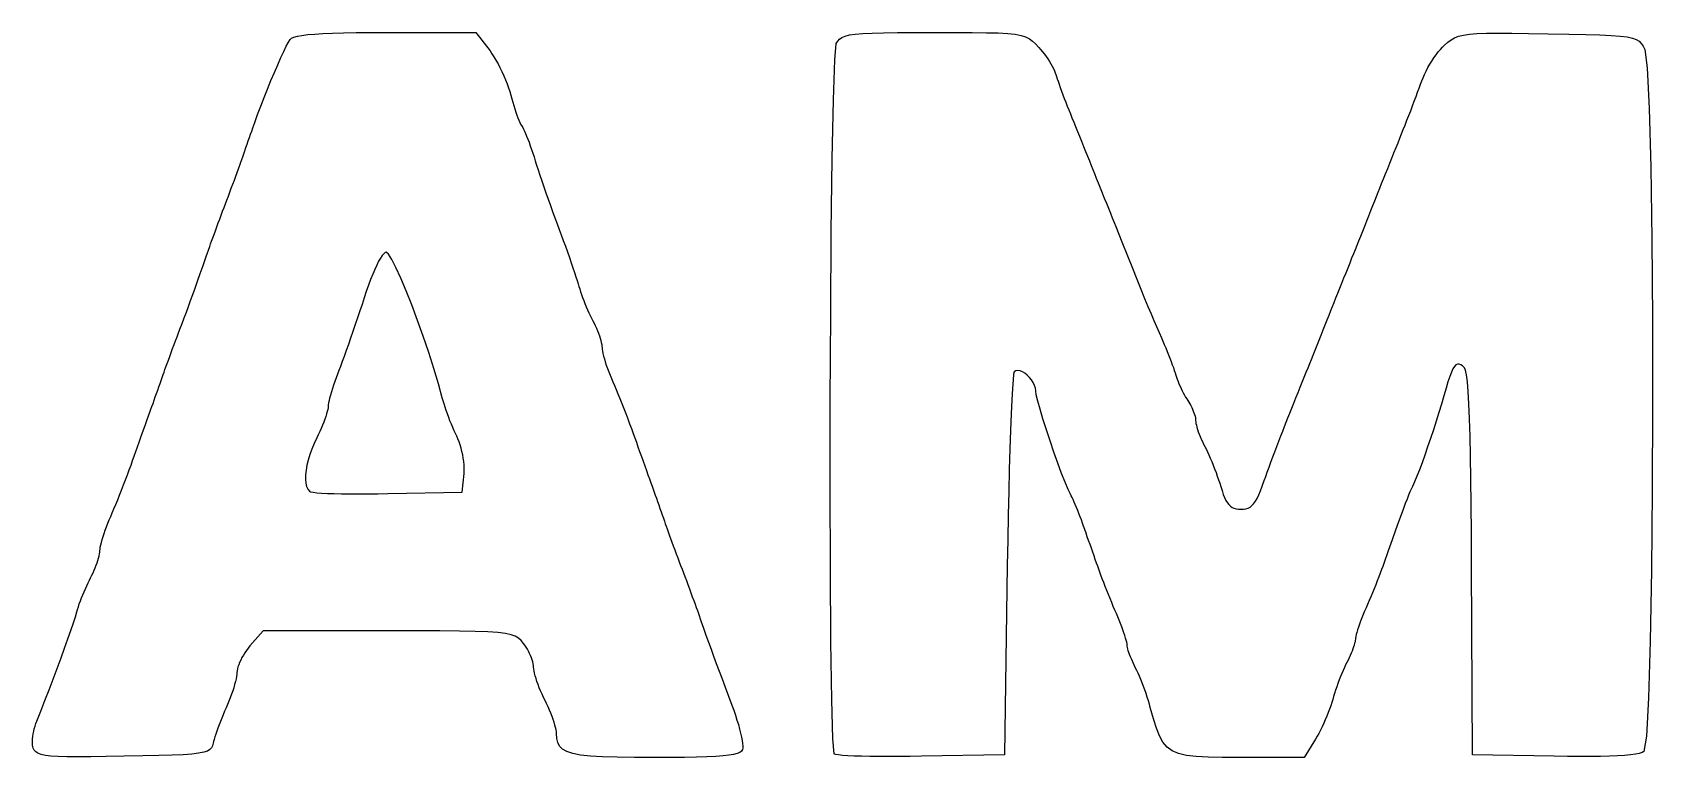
# Model space of a CAD drawing. Header units: millimetres. Extents: x 0.5 to 29.5, y 0.5 to 11.6.
# Drawn here: x 24.641 to 29.458, y 3.937 to 6.092 of the extents above; entities that cross this region are included whole.
import ezdxf

# ---------------------------------------------------------------- set-up
doc = ezdxf.new("R2010")
doc.units = ezdxf.units.MM
doc.layers.add('LOGO_OUTLINE', color=7, linetype='Continuous')

msp = doc.modelspace()

# ---------------------------------------------------------------- linework, layer by layer
at = {"layer": 'LOGO_OUTLINE'}
for points in [[(24.6434, 3.9642), (24.6421, 3.9685), (24.6412, 3.9736), (24.6408, 3.9793), (24.6408, 3.9857), (24.6412, 3.9925), (24.6419, 3.9997), (24.6431, 4.0072), (24.6446, 4.0148), (24.6464, 4.0225), (24.6486, 4.0302), (24.651, 4.0378), (24.6538, 4.0452), (24.6658, 4.075), (24.678, 4.106), (24.6904, 4.1379), (24.7026, 4.1699), (24.7146, 4.2017), (24.726, 4.2326), (24.7367, 4.2621), (24.7465, 4.2896), (24.7552, 4.3146), (24.7627, 4.3366), (24.7686, 4.3551), (24.7728, 4.3693), (24.7749, 4.3767), (24.7774, 4.3847), (24.7803, 4.3931), (24.7835, 4.402), (24.787, 4.411), (24.7906, 4.4202), (24.7944, 4.4295), (24.7983, 4.4385), (24.8023, 4.4474), (24.8063, 4.4558), (24.8102, 4.4638), (24.814, 4.4712), (24.8177, 4.4783), (24.8213, 4.4857), (24.8247, 4.4932), (24.8278, 4.5008), (24.8308, 4.5083), (24.8334, 4.5157), (24.8357, 4.5228), (24.8377, 4.5296), (24.8393, 4.5359), (24.8405, 4.5417), (24.8413, 4.5469), (24.8415, 4.5513), (24.8418, 4.5559), (24.8427, 4.5617), (24.8441, 4.5684), (24.846, 4.576), (24.8483, 4.5843), (24.851, 4.5933), (24.8541, 4.6027), (24.8575, 4.6125), (24.8612, 4.6226), (24.8652, 4.6328), (24.8694, 4.643), (24.8737, 4.6531), (24.8783, 4.6638), (24.8834, 4.6757), (24.8888, 4.6887), (24.8944, 4.7025), (24.9002, 4.7169), (24.9061, 4.7318), (24.912, 4.7469), (24.9178, 4.7621), (24.9235, 4.777), (24.9289, 4.7917), (24.9341, 4.8057), (24.9388, 4.819), (24.9435, 4.8322), (24.9483, 4.8459), (24.9533, 4.8599), (24.9584, 4.8742), (24.9634, 4.8884), (24.9684, 4.9024), (24.9733, 4.916), (24.9779, 4.929), (24.9823, 4.9413), (24.9863, 4.9526), (24.99, 4.9628), (24.9932, 4.9717), (24.9962, 4.9802), (24.9995, 4.9893), (25.0029, 4.9988), (25.0063, 5.0086), (25.0099, 5.0186), (25.0134, 5.0286), (25.0169, 5.0385), (25.0204, 5.0482), (25.0236, 5.0576), (25.0267, 5.0664), (25.0296, 5.0746), (25.0322, 5.082), (25.0348, 5.0896), (25.0379, 5.0982), (25.0414, 5.1078), (25.0451, 5.1181), (25.0491, 5.129), (25.0533, 5.1404), (25.0576, 5.152), (25.062, 5.1638), (25.0664, 5.1756), (25.0708, 5.1872), (25.0751, 5.1985), (25.0792, 5.2093), (25.0859, 5.2268), (25.0923, 5.2438), (25.0986, 5.2606), (25.1049, 5.2774), (25.1112, 5.2948), (25.1178, 5.3128), (25.1247, 5.332), (25.132, 5.3526), (25.1399, 5.3749), (25.1484, 5.3992), (25.1577, 5.4259), (25.1679, 5.4553), (25.1706, 5.4629), (25.1737, 5.4715), (25.1771, 5.4811), (25.1809, 5.4914), (25.1848, 5.5023), (25.189, 5.5137), (25.1933, 5.5254), (25.1977, 5.5371), (25.2022, 5.5489), (25.2065, 5.5605), (25.2108, 5.5718), (25.2149, 5.5826), (25.2191, 5.5934), (25.2234, 5.6048), (25.2278, 5.6166), (25.2323, 5.6286), (25.2369, 5.6407), (25.2413, 5.6527), (25.2456, 5.6645), (25.2498, 5.6758), (25.2537, 5.6866), (25.2574, 5.6967), (25.2607, 5.7059), (25.2635, 5.7141), (25.2663, 5.722), (25.2693, 5.7307), (25.2725, 5.7398), (25.2759, 5.7494), (25.2793, 5.7593), (25.2828, 5.7692), (25.2863, 5.7792), (25.2897, 5.789), (25.2931, 5.7986), (25.2963, 5.8078), (25.2993, 5.8164), (25.3021, 5.8244), (25.3105, 5.8478), (25.3197, 5.8725), (25.3295, 5.8978), (25.3397, 5.9234), (25.35, 5.9486), (25.3602, 5.9729), (25.3701, 5.9957), (25.3795, 6.0167), (25.3881, 6.0351), (25.3957, 6.0506), (25.4021, 6.0625), (25.4071, 6.0704), (25.4114, 6.0741), (25.4185, 6.0773), (25.4288, 6.0802), (25.4424, 6.0828), (25.4595, 6.085), (25.4802, 6.0868), (25.5048, 6.0883), (25.5334, 6.0896), (25.5661, 6.0905), (25.6032, 6.0911), (25.6449, 6.0915), (25.6913, 6.0916), (25.9598, 6.0916), (26.0015, 6.0365), (26.0074, 6.0283), (26.0133, 6.0191), (26.0193, 6.009), (26.0253, 5.9982), (26.0312, 5.9869), (26.0369, 5.9751), (26.0424, 5.9631), (26.0476, 5.951), (26.0523, 5.939), (26.0566, 5.9272), (26.0603, 5.9158), (26.0634, 5.905), (26.0663, 5.8945), (26.0693, 5.8841), (26.0723, 5.874), (26.0754, 5.8642), (26.0785, 5.8548), (26.0816, 5.8461), (26.0846, 5.838), (26.0874, 5.8307), (26.0901, 5.8243), (26.0926, 5.8189), (26.0949, 5.8146), (26.0968, 5.8117), (26.0989, 5.8086), (26.1013, 5.8041), (26.104, 5.7984), (26.1071, 5.7915), (26.1104, 5.7836), (26.1138, 5.7747), (26.1175, 5.7652), (26.1212, 5.7549), (26.125, 5.7441), (26.1287, 5.7329), (26.1325, 5.7215), (26.1361, 5.7098), (26.14, 5.6973), (26.1446, 5.6831), (26.1498, 5.6675), (26.1554, 5.6508), (26.1614, 5.6332), (26.1677, 5.615), (26.1742, 5.5964), (26.1809, 5.5777), (26.1876, 5.559), (26.1943, 5.5407), (26.2008, 5.5231), (26.2071, 5.5062), (26.2133, 5.4897), (26.2195, 5.4729), (26.2257, 5.4561), (26.2317, 5.4394), (26.2375, 5.4231), (26.243, 5.4074), (26.2481, 5.3924), (26.2528, 5.3785), (26.257, 5.3657), (26.2607, 5.3543), (26.2637, 5.3445), (26.266, 5.3365), (26.2681, 5.3292), (26.2706, 5.3212), (26.2735, 5.3128), (26.2767, 5.3039), (26.2802, 5.2948), (26.2838, 5.2856), (26.2876, 5.2764), (26.2915, 5.2673), (26.2955, 5.2585), (26.2995, 5.25), (26.3034, 5.2421), (26.3072, 5.2347), (26.3109, 5.2276), (26.3145, 5.2202), (26.3179, 5.2127), (26.3211, 5.2051), (26.324, 5.1976), (26.3266, 5.1902), (26.3289, 5.1831), (26.3309, 5.1763), (26.3325, 5.17), (26.3337, 5.1642), (26.3345, 5.159), (26.3347, 5.1546), (26.335, 5.15), (26.3359, 5.1442), (26.3373, 5.1375), (26.3392, 5.1299), (26.3415, 5.1216), (26.3442, 5.1126), (26.3473, 5.1032), (26.3507, 5.0933), (26.3545, 5.0833), (26.3584, 5.0731), (26.3626, 5.0629), (26.3669, 5.0528), (26.3716, 5.0421), (26.3766, 5.0302), (26.382, 5.0172), (26.3876, 5.0034), (26.3934, 4.989), (26.3993, 4.9741), (26.4052, 4.959), (26.411, 4.9438), (26.4167, 4.9288), (26.4221, 4.9142), (26.4273, 4.9002), (26.432, 4.8869), (26.4367, 4.8737), (26.4415, 4.86), (26.4465, 4.846), (26.4516, 4.8317), (26.4566, 4.8175), (26.4616, 4.8035), (26.4665, 4.7899), (26.4711, 4.7769), (26.4755, 4.7646), (26.4796, 4.7533), (26.4832, 4.743), (26.4864, 4.7342), (26.4894, 4.7257), (26.4927, 4.7166), (26.4961, 4.7071), (26.4996, 4.6973), (26.5031, 4.6873), (26.5067, 4.6773), (26.5102, 4.6673), (26.5136, 4.6576), (26.5169, 4.6483), (26.52, 4.6395), (26.5228, 4.6313), (26.5254, 4.6239), (26.5281, 4.6163), (26.5311, 4.6076), (26.5346, 4.5981), (26.5383, 4.5878), (26.5423, 4.5768), (26.5465, 4.5655), (26.5508, 4.5538), (26.5552, 4.542), (26.5596, 4.5303), (26.564, 4.5187), (26.5683, 4.5074), (26.5724, 4.4966), (26.5765, 4.4858), (26.5809, 4.4744), (26.5853, 4.4626), (26.5898, 4.4506), (26.5943, 4.4385), (26.5988, 4.4265), (26.6031, 4.4147), (26.6073, 4.4033), (26.6112, 4.3925), (26.6148, 4.3825), (26.6181, 4.3733), (26.621, 4.3651), (26.6287, 4.3431), (26.6363, 4.3217), (26.6437, 4.3007), (26.6512, 4.2799), (26.6587, 4.259), (26.6664, 4.2378), (26.6744, 4.2161), (26.6827, 4.1937), (26.6914, 4.1703), (26.7006, 4.1457), (26.7103, 4.1196), (26.7208, 4.092), (26.7262, 4.0772), (26.7312, 4.0626), (26.7358, 4.0483), (26.74, 4.0345), (26.7437, 4.0213), (26.7468, 4.0089), (26.7494, 3.9975), (26.7513, 3.9872), (26.7526, 3.9782), (26.7533, 3.9707), (26.7532, 3.9647), (26.7523, 3.9605), (26.7495, 3.956), (26.7444, 3.9521), (26.7366, 3.9487), (26.726, 3.9459), (26.712, 3.9434), (26.6943, 3.9414), (26.6726, 3.9398), (26.6465, 3.9386), (26.6158, 3.9377), (26.5799, 3.9371), (26.5386, 3.9368), (26.4915, 3.9367), (26.431, 3.9368), (26.3794, 3.9375), (26.3359, 3.9389), (26.2999, 3.9411), (26.2707, 3.9442), (26.2476, 3.9486), (26.2299, 3.9543), (26.217, 3.9615), (26.2081, 3.9703), (26.2027, 3.981), (26.1999, 3.9937), (26.1991, 4.0086), (26.1988, 4.0134), (26.1979, 4.0193), (26.1964, 4.026), (26.1944, 4.0334), (26.192, 4.0415), (26.1891, 4.0502), (26.1859, 4.0592), (26.1823, 4.0685), (26.1783, 4.078), (26.1742, 4.0876), (26.1697, 4.0971), (26.1652, 4.1063), (26.1606, 4.1156), (26.1562, 4.1251), (26.152, 4.1347), (26.1481, 4.1443), (26.1445, 4.1538), (26.1412, 4.1629), (26.1383, 4.1717), (26.1359, 4.18), (26.1339, 4.1876), (26.1324, 4.1945), (26.1315, 4.2006), (26.1312, 4.2056), (26.1309, 4.2104), (26.1301, 4.2156), (26.1288, 4.2213), (26.1271, 4.2272), (26.1249, 4.2334), (26.1223, 4.2397), (26.1194, 4.2461), (26.1162, 4.2524), (26.1127, 4.2587), (26.1089, 4.2647), (26.105, 4.2704), (26.1009, 4.2758), (26.0937, 4.2842), (26.086, 4.2913), (26.0766, 4.2971), (26.0641, 4.3018), (26.0473, 4.3055), (26.0248, 4.3083), (25.9953, 4.3103), (25.9577, 4.3118), (25.9105, 4.3127), (25.8524, 4.3132), (25.7822, 4.3134), (25.6986, 4.3135), (25.3267, 4.3137), (25.2878, 4.2685), (25.2825, 4.262), (25.2775, 4.2552), (25.2727, 4.2482), (25.2682, 4.241), (25.264, 4.2338), (25.2603, 4.2265), (25.257, 4.2195), (25.2542, 4.2126), (25.2519, 4.206), (25.2503, 4.1999), (25.2492, 4.1943), (25.2489, 4.1893), (25.2486, 4.1841), (25.2477, 4.1778), (25.2463, 4.1705), (25.2445, 4.1625), (25.2422, 4.1537), (25.2394, 4.1444), (25.2363, 4.1347), (25.2329, 4.1247), (25.2292, 4.1145), (25.2253, 4.1043), (25.2211, 4.0941), (25.2167, 4.0842), (25.2123, 4.0743), (25.208, 4.0641), (25.2038, 4.0539), (25.1997, 4.0437), (25.1958, 4.0337), (25.1922, 4.024), (25.1889, 4.0147), (25.1859, 4.0059), (25.1833, 3.9979), (25.1812, 3.9906), (25.1795, 3.9843), (25.1783, 3.9791), (25.1765, 3.9717), (25.1736, 3.9654), (25.1687, 3.9602), (25.1611, 3.9558), (25.1501, 3.9523), (25.1349, 3.9494), (25.1147, 3.9472), (25.0889, 3.9453), (25.0565, 3.9439), (25.017, 3.9426), (24.9694, 3.9415), (24.9132, 3.9404), (24.8599, 3.9396), (24.8143, 3.939), (24.7757, 3.9389), (24.7435, 3.9392), (24.7172, 3.94), (24.696, 3.9413), (24.6793, 3.9433), (24.6667, 3.9459), (24.6574, 3.9493), (24.6508, 3.9534), (24.6463, 3.9583), (24.6434, 3.9642)], [(27.0253, 3.9475), (27.0209, 3.9925), (27.0175, 4.1082), (27.0151, 4.2805), (27.0136, 4.4954), (27.0131, 4.7388), (27.0134, 4.9966), (27.0145, 5.2548), (27.0164, 5.4993), (27.0191, 5.716), (27.0224, 5.8909), (27.0265, 6.0098), (27.0311, 6.0588), (27.0354, 6.0658), (27.0408, 6.0718), (27.0479, 6.0767), (27.0575, 6.0808), (27.0705, 6.0841), (27.0876, 6.0866), (27.1097, 6.0885), (27.1374, 6.0899), (27.1715, 6.0908), (27.2129, 6.0913), (27.2622, 6.0916), (27.3204, 6.0916), (27.3827, 6.0916), (27.4349, 6.0914), (27.4779, 6.0909), (27.5129, 6.09), (27.5409, 6.0884), (27.5631, 6.0861), (27.5805, 6.0828), (27.5941, 6.0785), (27.6052, 6.0729), (27.6146, 6.066), (27.6236, 6.0575), (27.6332, 6.0473), (27.6388, 6.041), (27.6444, 6.0343), (27.6499, 6.0272), (27.6552, 6.02), (27.6603, 6.0127), (27.6651, 6.0054), (27.6695, 5.9981), (27.6735, 5.9911), (27.6771, 5.9843), (27.6801, 5.9779), (27.6824, 5.972), (27.6842, 5.9667), (27.6858, 5.9611), (27.688, 5.9542), (27.6906, 5.9463), (27.6937, 5.9374), (27.6971, 5.9277), (27.7009, 5.9174), (27.7049, 5.9066), (27.7091, 5.8954), (27.7135, 5.884), (27.718, 5.8725), (27.7226, 5.8611), (27.7271, 5.8498), (27.7319, 5.8382), (27.7371, 5.8254), (27.7426, 5.8118), (27.7484, 5.7976), (27.7544, 5.7829), (27.7604, 5.768), (27.7665, 5.753), (27.7725, 5.7382), (27.7783, 5.7237), (27.7839, 5.7098), (27.7892, 5.6966), (27.7941, 5.6844), (27.799, 5.6721), (27.8043, 5.6589), (27.81, 5.6448), (27.8159, 5.63), (27.8219, 5.6149), (27.8281, 5.5995), (27.8342, 5.5842), (27.8402, 5.5691), (27.8461, 5.5543), (27.8518, 5.5402), (27.8571, 5.527), (27.862, 5.5147), (27.8803, 5.4691), (27.8967, 5.428), (27.9116, 5.3911), (27.925, 5.3579), (27.9371, 5.3282), (27.9481, 5.3014), (27.958, 5.2774), (27.9671, 5.2556), (27.9755, 5.2357), (27.9833, 5.2174), (27.9908, 5.2002), (27.998, 5.1838), (28.0022, 5.1743), (28.0065, 5.1643), (28.0107, 5.1541), (28.0149, 5.1438), (28.019, 5.1335), (28.023, 5.1234), (28.0267, 5.1136), (28.0302, 5.1042), (28.0334, 5.0954), (28.0363, 5.0872), (28.0387, 5.0799), (28.0407, 5.0735), (28.0426, 5.0675), (28.0448, 5.0611), (28.0474, 5.0544), (28.0502, 5.0476), (28.0532, 5.0407), (28.0563, 5.0337), (28.0596, 5.0269), (28.063, 5.0203), (28.0664, 5.014), (28.0698, 5.008), (28.0731, 5.0026), (28.0764, 4.9976), (28.0795, 4.9929), (28.0825, 4.9878), (28.0854, 4.9826), (28.0881, 4.9772), (28.0905, 4.9718), (28.0928, 4.9664), (28.0947, 4.9611), (28.0964, 4.9559), (28.0978, 4.951), (28.0988, 4.9463), (28.0994, 4.9421), (28.0997, 4.9382), (28.0999, 4.9343), (28.1007, 4.9296), (28.1018, 4.9242), (28.1034, 4.9182), (28.1054, 4.9118), (28.1077, 4.905), (28.1103, 4.8979), (28.1132, 4.8906), (28.1164, 4.8832), (28.1197, 4.8758), (28.1232, 4.8685), (28.1269, 4.8614), (28.1308, 4.8539), (28.1348, 4.8455), (28.139, 4.8363), (28.1433, 4.8265), (28.1477, 4.8162), (28.152, 4.8055), (28.1562, 4.7947), (28.1603, 4.7838), (28.1642, 4.773), (28.1679, 4.7625), (28.1712, 4.7523), (28.1742, 4.7426), (28.1782, 4.7299), (28.182, 4.7188), (28.1859, 4.7092), (28.1899, 4.7009), (28.194, 4.694), (28.1983, 4.6884), (28.203, 4.6838), (28.2081, 4.6803), (28.2137, 4.6778), (28.2199, 4.676), (28.2267, 4.6751), (28.2343, 4.6748), (28.2421, 4.6751), (28.2491, 4.6762), (28.2555, 4.6783), (28.2615, 4.6813), (28.267, 4.6856), (28.2722, 4.6912), (28.2773, 4.6982), (28.2823, 4.7068), (28.2873, 4.7171), (28.2925, 4.7292), (28.2979, 4.7434), (28.3037, 4.7596), (28.308, 4.7719), (28.3128, 4.7853), (28.318, 4.7996), (28.3235, 4.8146), (28.3292, 4.83), (28.3351, 4.8457), (28.341, 4.8615), (28.347, 4.877), (28.3528, 4.8923), (28.3585, 4.9069), (28.364, 4.9207), (28.3691, 4.9335), (28.3743, 4.9464), (28.3798, 4.9602), (28.3857, 4.9748), (28.3918, 4.99), (28.3981, 5.0056), (28.4044, 5.0214), (28.4107, 5.0371), (28.4169, 5.0525), (28.4229, 5.0675), (28.4286, 5.0818), (28.434, 5.0952), (28.4389, 5.1075), (28.4438, 5.1197), (28.4491, 5.133), (28.4548, 5.1471), (28.4607, 5.1618), (28.4667, 5.177), (28.4729, 5.1923), (28.479, 5.2077), (28.485, 5.2228), (28.4909, 5.2375), (28.4966, 5.2516), (28.5019, 5.2649), (28.5068, 5.2771), (28.5117, 5.2894), (28.517, 5.3027), (28.5226, 5.3168), (28.5285, 5.3315), (28.5346, 5.3466), (28.5407, 5.362), (28.5469, 5.3773), (28.5529, 5.3925), (28.5588, 5.4072), (28.5644, 5.4213), (28.5698, 5.4346), (28.5747, 5.4468), (28.5796, 5.4591), (28.5849, 5.4724), (28.5905, 5.4865), (28.5964, 5.5012), (28.6025, 5.5163), (28.6086, 5.5317), (28.6147, 5.547), (28.6208, 5.5622), (28.6267, 5.5769), (28.6323, 5.591), (28.6376, 5.6043), (28.6425, 5.6165), (28.6475, 5.6288), (28.6528, 5.6422), (28.6585, 5.6565), (28.6645, 5.6715), (28.6707, 5.6869), (28.677, 5.7026), (28.6833, 5.7184), (28.6895, 5.7339), (28.6956, 5.7492), (28.7015, 5.7638), (28.707, 5.7776), (28.7122, 5.7904), (28.7172, 5.8031), (28.7225, 5.8165), (28.728, 5.8304), (28.7335, 5.8446), (28.7391, 5.859), (28.7445, 5.8733), (28.7499, 5.8874), (28.7551, 5.901), (28.7599, 5.914), (28.7645, 5.9262), (28.7686, 5.9374), (28.7722, 5.9474), (28.7759, 5.9569), (28.7802, 5.9668), (28.785, 5.9768), (28.7903, 5.9869), (28.796, 5.9969), (28.802, 6.0067), (28.8082, 6.0161), (28.8146, 6.0251), (28.821, 6.0335), (28.8274, 6.0412), (28.8336, 6.048), (28.8397, 6.0539), (28.8497, 6.0624), (28.8593, 6.0696), (28.8696, 6.0755), (28.8815, 6.0802), (28.8959, 6.0838), (28.9139, 6.0865), (28.9363, 6.0882), (28.9641, 6.0893), (28.9982, 6.0896), (29.0397, 6.0894), (29.0894, 6.0888), (29.1483, 6.0878), (29.209, 6.0867), (29.2597, 6.0856), (29.3014, 6.0844), (29.3352, 6.0829), (29.362, 6.0809), (29.3827, 6.0783), (29.3983, 6.075), (29.4099, 6.0707), (29.4185, 6.0652), (29.4249, 6.0585), (29.4301, 6.0504), (29.4353, 6.0407), (29.4427, 5.9868), (29.4486, 5.8659), (29.4532, 5.6916), (29.4563, 5.4775), (29.4581, 5.2371), (29.4585, 4.9839), (29.4575, 4.7314), (29.4552, 4.4933), (29.4515, 4.283), (29.4465, 4.1141), (29.4403, 4.0001), (29.4328, 3.9546), (29.4274, 3.9516), (29.419, 3.949), (29.4074, 3.9467), (29.3927, 3.9447), (29.375, 3.943), (29.3542, 3.9417), (29.3304, 3.9406), (29.3035, 3.9399), (29.2736, 3.9396), (29.2408, 3.9395), (29.205, 3.9398), (29.1662, 3.9404), (28.9225, 3.9451), (28.9204, 4.5106), (28.92, 4.6036), (28.9193, 4.6881), (28.9184, 4.7642), (28.9172, 4.8321), (28.9159, 4.892), (28.9143, 4.9438), (28.9124, 4.9878), (28.9104, 5.0241), (28.908, 5.0528), (28.9055, 5.0741), (28.9026, 5.0881), (28.8995, 5.0948), (28.8935, 5.1004), (28.888, 5.1042), (28.8829, 5.1061), (28.8782, 5.106), (28.8737, 5.1037), (28.8693, 5.0989), (28.8648, 5.0917), (28.8602, 5.0817), (28.8553, 5.0689), (28.85, 5.0531), (28.8442, 5.034), (28.8377, 5.0117), (28.8306, 4.9872), (28.823, 4.962), (28.815, 4.9362), (28.8066, 4.9103), (28.7981, 4.8847), (28.7896, 4.8597), (28.7811, 4.8356), (28.7728, 4.8129), (28.7649, 4.7919), (28.7574, 4.7729), (28.7505, 4.7564), (28.7443, 4.7426), (28.7406, 4.7346), (28.7368, 4.7259), (28.7327, 4.7161), (28.7282, 4.7049), (28.7231, 4.6918), (28.7173, 4.6764), (28.7107, 4.6583), (28.703, 4.6371), (28.6942, 4.6125), (28.684, 4.5839), (28.6724, 4.5511), (28.6592, 4.5136), (28.6561, 4.5049), (28.6525, 4.4952), (28.6485, 4.4848), (28.6443, 4.4737), (28.6398, 4.4622), (28.6351, 4.4503), (28.6302, 4.4383), (28.6254, 4.4263), (28.6205, 4.4145), (28.6156, 4.403), (28.611, 4.392), (28.6065, 4.3816), (28.6022, 4.3716), (28.598, 4.3616), (28.5941, 4.3518), (28.5904, 4.3422), (28.587, 4.333), (28.584, 4.3243), (28.5813, 4.3161), (28.579, 4.3087), (28.5771, 4.3021), (28.5757, 4.2964), (28.5749, 4.2918), (28.5746, 4.2883), (28.5743, 4.285), (28.5736, 4.2811), (28.5725, 4.2764), (28.5711, 4.2712), (28.5693, 4.2656), (28.5671, 4.2595), (28.5647, 4.2531), (28.562, 4.2465), (28.5591, 4.2398), (28.556, 4.2329), (28.5528, 4.2262), (28.5494, 4.2195), (28.5458, 4.2124), (28.5421, 4.2045), (28.5383, 4.1959), (28.5344, 4.1867), (28.5305, 4.1771), (28.5267, 4.1672), (28.5229, 4.1572), (28.5193, 4.1471), (28.5159, 4.1371), (28.5127, 4.1274), (28.5098, 4.118), (28.5073, 4.1092), (28.5047, 4.1002), (28.5015, 4.0907), (28.498, 4.0807), (28.494, 4.0703), (28.4898, 4.0597), (28.4853, 4.049), (28.4806, 4.0385), (28.4757, 4.0281), (28.4708, 4.0181), (28.4659, 4.0086), (28.4611, 3.9998), (28.4563, 3.9918), (28.4224, 3.9367), (28.229, 3.9367), (28.1788, 3.9368), (28.1365, 3.9376), (28.1013, 3.9395), (28.0723, 3.9431), (28.0488, 3.9486), (28.0298, 3.9568), (28.0146, 3.9679), (28.0022, 3.9825), (27.9919, 4.0011), (27.9829, 4.0241), (27.9741, 4.052), (27.9649, 4.0852), (27.9622, 4.095), (27.9591, 4.1053), (27.9557, 4.1159), (27.9521, 4.1267), (27.9483, 4.1375), (27.9444, 4.1482), (27.9404, 4.1587), (27.9364, 4.1688), (27.9324, 4.1784), (27.9285, 4.1873), (27.9248, 4.1954), (27.9212, 4.2025), (27.9178, 4.2092), (27.9146, 4.216), (27.9115, 4.2228), (27.9086, 4.2296), (27.9059, 4.2362), (27.9035, 4.2425), (27.9013, 4.2486), (27.8995, 4.2543), (27.8981, 4.2595), (27.897, 4.2641), (27.8963, 4.2681), (27.896, 4.2713), (27.8957, 4.2748), (27.8949, 4.2794), (27.8935, 4.2851), (27.8916, 4.2917), (27.8893, 4.2992), (27.8866, 4.3073), (27.8835, 4.316), (27.8802, 4.3253), (27.8765, 4.3348), (27.8726, 4.3447), (27.8684, 4.3546), (27.8641, 4.3646), (27.8596, 4.375), (27.8549, 4.386), (27.8501, 4.3975), (27.8452, 4.4093), (27.8403, 4.4213), (27.8355, 4.4333), (27.8308, 4.4452), (27.8263, 4.4567), (27.822, 4.4678), (27.8181, 4.4783), (27.8145, 4.4879), (27.8114, 4.4966), (27.8084, 4.5053), (27.805, 4.5148), (27.8014, 4.525), (27.7976, 4.5358), (27.7937, 4.547), (27.7897, 4.5585), (27.7856, 4.57), (27.7816, 4.5815), (27.7776, 4.5928), (27.7738, 4.6037), (27.7701, 4.6141), (27.7667, 4.6239), (27.7634, 4.6333), (27.7599, 4.6428), (27.7563, 4.6524), (27.7526, 4.6618), (27.749, 4.671), (27.7454, 4.6799), (27.7419, 4.6883), (27.7385, 4.6961), (27.7353, 4.7032), (27.7324, 4.7095), (27.7297, 4.7149), (27.7274, 4.7192), (27.7203, 4.7336), (27.7113, 4.7547), (27.7011, 4.781), (27.6899, 4.8111), (27.6784, 4.8438), (27.6668, 4.8775), (27.6558, 4.911), (27.6457, 4.9429), (27.6371, 4.9717), (27.6304, 4.996), (27.626, 5.0146), (27.6244, 5.0261), (27.6235, 5.0343), (27.6209, 5.0426), (27.6168, 5.0509), (27.6116, 5.0589), (27.6055, 5.0663), (27.5988, 5.073), (27.5917, 5.0786), (27.5846, 5.083), (27.5776, 5.0858), (27.5711, 5.087), (27.5652, 5.0861), (27.5604, 5.083), (27.5586, 5.0762), (27.5568, 5.0596), (27.5549, 5.0339), (27.553, 4.9997), (27.5511, 4.9579), (27.5492, 4.909), (27.5473, 4.8539), (27.5456, 4.7931), (27.5439, 4.7274), (27.5423, 4.6576), (27.5409, 4.5842), (27.5396, 4.5079), (27.5311, 3.9451), (27.2841, 3.9405), (27.2506, 3.9399), (27.2182, 3.9396), (27.1872, 3.9396), (27.1581, 3.9397), (27.1309, 3.9401), (27.1062, 3.9406), (27.0841, 3.9413), (27.0651, 3.9423), (27.0494, 3.9433), (27.0373, 3.9446), (27.0292, 3.946), (27.0253, 3.9475)], [(25.9245, 4.7811), (25.9249, 4.7891), (25.9249, 4.7978), (25.9244, 4.807), (25.9234, 4.8166), (25.922, 4.8264), (25.9202, 4.8364), (25.918, 4.8464), (25.9155, 4.8562), (25.9126, 4.8657), (25.9095, 4.8749), (25.9061, 4.8835), (25.9024, 4.8914), (25.8986, 4.8994), (25.8946, 4.9081), (25.8906, 4.9174), (25.8865, 4.9272), (25.8825, 4.9373), (25.8786, 4.9476), (25.8748, 4.958), (25.8712, 4.9682), (25.8678, 4.9783), (25.8648, 4.9879), (25.862, 4.9971), (25.8597, 5.0057), (25.8482, 5.0476), (25.8346, 5.0929), (25.8193, 5.1403), (25.8028, 5.1885), (25.7858, 5.236), (25.7687, 5.2816), (25.7519, 5.3239), (25.7362, 5.3615), (25.7219, 5.3931), (25.7096, 5.4173), (25.6998, 5.4329), (25.693, 5.4383), (25.6894, 5.4372), (25.6853, 5.4338), (25.6808, 5.4283), (25.6757, 5.4208), (25.6704, 5.4114), (25.6647, 5.4002), (25.6587, 5.3874), (25.6526, 5.373), (25.6463, 5.3573), (25.6399, 5.3402), (25.6335, 5.3219), (25.6271, 5.3026), (25.6209, 5.2835), (25.6145, 5.2638), (25.6077, 5.2436), (25.6009, 5.2233), (25.594, 5.2032), (25.5871, 5.1834), (25.5804, 5.1642), (25.5739, 5.146), (25.5677, 5.1289), (25.562, 5.1133), (25.5567, 5.0993), (25.552, 5.0874), (25.5477, 5.0764), (25.5436, 5.0653), (25.5397, 5.0543), (25.5361, 5.0436), (25.5327, 5.0332), (25.5297, 5.0232), (25.527, 5.0139), (25.5247, 5.0052), (25.5229, 4.9975), (25.5215, 4.9907), (25.5207, 4.985), (25.5204, 4.9806), (25.5201, 4.9763), (25.5191, 4.971), (25.5177, 4.9648), (25.5157, 4.9578), (25.5133, 4.9501), (25.5104, 4.9419), (25.5071, 4.9332), (25.5035, 4.9241), (25.4996, 4.9149), (25.4954, 4.9055), (25.491, 4.8961), (25.4864, 4.8869), (25.4784, 4.8701), (25.4714, 4.8534), (25.4655, 4.8369), (25.4606, 4.8208), (25.4569, 4.8053), (25.4544, 4.7905), (25.4529, 4.7767), (25.4527, 4.764), (25.4537, 4.7526), (25.456, 4.7427), (25.4595, 4.7345), (25.4643, 4.728), (25.4679, 4.7265), (25.4753, 4.7251), (25.4863, 4.7238), (25.5006, 4.7227), (25.5178, 4.7218), (25.5377, 4.7211), (25.56, 4.7206), (25.5844, 4.7202), (25.6106, 4.7201), (25.6384, 4.7201), (25.6675, 4.7204), (25.6976, 4.721), (25.9191, 4.7257), (25.9245, 4.7811)]]:
    msp.add_lwpolyline(points, close=True, dxfattribs=at)

doc.saveas('drawing.dxf')
